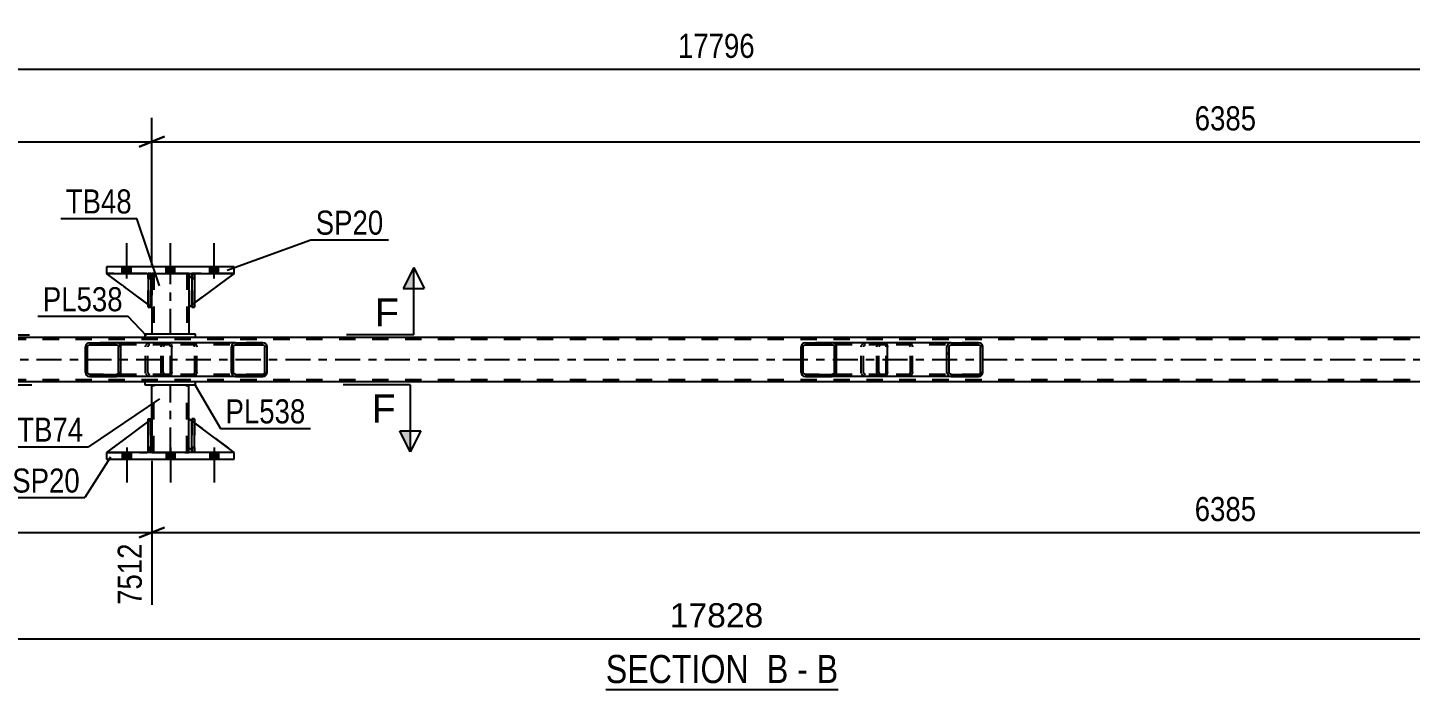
# Model space of a CAD drawing. Header units: millimetres. Extents: x -116 to 725, y -402 to 192.
# Drawn here: x 197.3 to 361.8, y -249.4 to -170.7 of the extents above; entities that cross this region are included whole.
import ezdxf

# ---------------------------------------------------------------- set-up
doc = ezdxf.new("R2010")
doc.units = ezdxf.units.MM
doc.linetypes.add('DXK_LINE_DOT2', pattern=[3.9198, 1.9599, -1.9599])
doc.linetypes.add('DXK_LINE_DOT3', pattern=[5.9187, 2.979, -0.9799, 0.9799, -0.9799])
doc.styles.add('Arial', font='ARIAL.TTF', dxfattribs={"height": 0.2})
doc.styles.add('Arial Narrow', font='ARIALN.TTF', dxfattribs={"height": 0.2})

# ---------------------------------------------------------------- blocks, each defined once
blk = doc.blocks.new('Unknown-203723472-12 - 3915')
at = {"color": 6, "linetype": 'Continuous'}
blk.add_line((266.1, -249.42), (293.74, -249.42), dxfattribs=at)
at = {"color": 0, "linetype": 'Continuous'}
for points in [[(284.21, -248.67), (284.21, -245.17), (266.1, -245.17), (266.1, -248.67)], [(287.81, -248.67), (287.81, -245.17), (285.26, -245.17), (285.26, -248.67)], [(290.14, -248.67), (290.14, -245.17), (288.86, -245.17), (288.86, -248.67)], [(293.74, -248.67), (293.74, -245.17), (291.19, -245.17), (291.19, -248.67)]]:
    blk.add_wipeout(points, dxfattribs=at)
at = {"color": 7, "linetype": 'Continuous', "style": 'Arial Narrow'}
for s, p in [('SECTION ', (266.1, -248.67)), ('B', (285.26, -248.67)), ('B', (291.19, -248.67)), ('-', (288.86, -248.67))]:
    blk.add_text(s, height=3.34, dxfattribs=at).set_placement(p)
blk = doc.blocks.new('Part-203723472-4009 - 3915')
at = {"color": 2, "linetype": 'Continuous'}
for p, q in [((211.67, -217.56), (206.71, -221.23)), ((212.11, -217.23), (211.99, -217.33)), ((212.11, -220.63), (212.11, -217.23)), ((211.67, -221.08), (211.51, -221.23)), ((212.11, -220.63), (211.99, -220.76)), ((212.11, -220.63), (212.11, -220.63))]:
    blk.add_line(p, q, dxfattribs=at)
at = {"color": 7, "linetype": 'DXK_LINE_DOT2'}
for p, q in [((211.99, -217.33), (211.67, -217.56)), ((212.11, -220.63), (212.11, -217.23)), ((206.71, -221.23), (211.51, -221.23)), ((212.11, -220.63), (211.51, -221.23)), ((211.99, -220.76), (211.67, -221.08))]:
    blk.add_line(p, q, dxfattribs=at)
blk = doc.blocks.new('Part-203723472-3945 - 3915')
at = {"color": 2, "linetype": 'Continuous'}
for p, q in [((211.67, -203.62), (206.71, -199.95)), ((211.67, -200.11), (211.51, -199.95)), ((212.11, -200.55), (211.99, -200.43)), ((212.11, -200.55), (212.11, -200.55)), ((212.11, -203.95), (212.11, -200.55)), ((211.99, -203.86), (212.11, -203.95)), ((212.11, -203.95), (212.11, -203.95))]:
    blk.add_line(p, q, dxfattribs=at)
at = {"color": 7, "linetype": 'DXK_LINE_DOT2'}
for p, q in [((211.51, -199.95), (206.71, -199.95)), ((211.51, -199.95), (212.11, -200.55)), ((211.99, -200.43), (211.67, -200.11)), ((212.11, -200.55), (212.11, -203.95)), ((211.99, -203.86), (211.67, -203.62))]:
    blk.add_line(p, q, dxfattribs=at)
blk = doc.blocks.new('Part-203723472-4007 - 3915')
at = {"color": 2, "linetype": 'Continuous'}
for p, q in [((211.99, -199.95), (211.67, -199.95)), ((211.67, -199.95), (211.67, -203.95)), ((211.99, -199.95), (211.99, -199.95)), ((211.99, -199.95), (211.99, -203.95)), ((211.99, -203.95), (211.67, -203.95))]:
    blk.add_line(p, q, dxfattribs=at)
at = {"color": 7, "linetype": 'DXK_LINE_DOT2'}
for p, q in [((211.67, -200.55), (211.67, -199.95)), ((211.99, -200.55), (211.67, -200.55)), ((211.67, -200.55), (211.67, -203.95)), ((211.99, -200.55), (211.99, -199.95)), ((211.99, -199.95), (211.99, -199.95)), ((211.99, -203.95), (211.99, -200.55))]:
    blk.add_line(p, q, dxfattribs=at)
blk = doc.blocks.new('Part-203723472-3943 - 3915')
at = {"color": 2, "linetype": 'Continuous'}
for p, q in [((216.87, -200.2), (216.51, -200.55)), ((216.51, -200.55), (216.51, -203.95)), ((221.91, -199.95), (217.19, -203.45)), ((216.87, -203.69), (216.51, -203.95))]:
    blk.add_line(p, q, dxfattribs=at)
at = {"color": 7, "linetype": 'DXK_LINE_DOT2'}
for p, q in [((217.11, -199.95), (216.87, -200.2)), ((221.91, -199.95), (217.11, -199.95)), ((217.19, -203.45), (216.87, -203.69))]:
    blk.add_line(p, q, dxfattribs=at)
blk = doc.blocks.new('Part-203723472-3999 - 3915')
at = {"color": 2, "linetype": 'Continuous'}
for p, q in [((212.11, -199.95), (212.11, -200.55)), ((216.51, -199.95), (216.51, -200.55)), ((212.11, -203.95), (212.11, -207.15)), ((216.51, -203.95), (216.51, -207.15))]:
    blk.add_line(p, q, dxfattribs=at)
at = {"color": 7, "linetype": 'DXK_LINE_DOT2'}
for p, q in [((216.51, -199.95), (212.11, -199.95)), ((212.11, -200.55), (212.11, -203.95)), ((212.35, -199.95), (212.35, -207.15)), ((216.27, -199.95), (216.27, -207.15)), ((216.51, -200.55), (216.51, -203.95)), ((216.51, -207.15), (212.11, -207.15))]:
    blk.add_line(p, q, dxfattribs=at)
at = {"color": 7, "linetype": 'DXK_LINE_DOT3'}
blk.add_line((214.31, -207.15), (214.31, -199.95), dxfattribs=at)
blk = doc.blocks.new('Part-203723472-3935 - 3915')
at = {"color": 7, "linetype": 'DXK_LINE_DOT2'}
for p, q in [((211.67, -217.23), (211.99, -217.23)), ((211.67, -220.63), (211.67, -217.23)), ((211.67, -217.23), (211.67, -221.23)), ((211.99, -217.23), (211.99, -220.63)), ((211.99, -221.23), (211.99, -217.33)), ((211.99, -220.63), (211.67, -220.63)), ((211.67, -221.23), (211.67, -220.63)), ((211.99, -221.23), (211.67, -221.23)), ((211.99, -220.63), (211.99, -221.23)), ((211.99, -221.23), (211.99, -221.23))]:
    blk.add_line(p, q, dxfattribs=at)
blk = doc.blocks.new('Part-203723472-4008 - 3915')
at = {"color": 7, "linetype": 'DXK_LINE_DOT2'}
for p, q in [((216.87, -200.55), (216.87, -199.95)), ((216.87, -199.95), (216.87, -199.95)), ((216.87, -199.95), (216.87, -203.95)), ((217.19, -199.95), (216.87, -199.95)), ((216.87, -203.95), (216.87, -200.55)), ((216.87, -200.55), (217.19, -200.55)), ((217.19, -200.55), (217.19, -199.95)), ((217.19, -203.95), (217.19, -199.95)), ((217.19, -200.55), (217.19, -203.95)), ((216.87, -203.95), (217.19, -203.95))]:
    blk.add_line(p, q, dxfattribs=at)
blk = doc.blocks.new('Part-203723472-3944 - 3915')
at = {"color": 7, "linetype": 'DXK_LINE_DOT2'}
for p, q in [((212.11, -203.95), (206.71, -199.95)), ((206.71, -199.95), (211.51, -199.95)), ((211.51, -199.95), (212.11, -200.55)), ((212.11, -200.55), (211.51, -199.95)), ((212.11, -200.55), (212.11, -203.95)), ((212.11, -200.55), (212.11, -200.55)), ((212.11, -200.55), (212.11, -203.95))]:
    blk.add_line(p, q, dxfattribs=at)
blk = doc.blocks.new('Part-203723472-3936 - 3915')
at = {"color": 7, "linetype": 'DXK_LINE_DOT2'}
for p, q in [((217.11, -199.95), (216.51, -200.55)), ((216.51, -203.95), (221.91, -199.95)), ((216.51, -200.55), (216.51, -203.95)), ((221.91, -199.95), (217.11, -199.95))]:
    blk.add_line(p, q, dxfattribs=at)
blk = doc.blocks.new('Part-203723472-3941 - 3915')
at = {"color": 2, "linetype": 'Continuous'}
for p, q in [((216.51, -220.63), (216.51, -217.23)), ((216.87, -217.49), (216.51, -217.23)), ((221.91, -221.23), (217.19, -217.73)), ((216.87, -220.99), (216.51, -220.63))]:
    blk.add_line(p, q, dxfattribs=at)
at = {"color": 7, "linetype": 'DXK_LINE_DOT2'}
for p, q in [((217.19, -217.73), (216.87, -217.49)), ((217.11, -221.23), (216.87, -220.99)), ((221.91, -221.23), (217.11, -221.23)), ((221.91, -221.23), (221.91, -221.23)), ((221.91, -221.23), (221.91, -221.23))]:
    blk.add_line(p, q, dxfattribs=at)
blk = doc.blocks.new('Part-203723472-3942 - 3915')
at = {"color": 7, "linetype": 'DXK_LINE_DOT2'}
for p, q in [((212.11, -217.23), (206.71, -221.23)), ((212.11, -220.63), (212.11, -217.23)), ((212.11, -217.23), (212.11, -220.63)), ((206.71, -221.23), (211.51, -221.23)), ((211.51, -221.23), (212.11, -220.63)), ((212.11, -220.63), (211.51, -221.23)), ((212.11, -220.63), (212.11, -220.63))]:
    blk.add_line(p, q, dxfattribs=at)
blk = doc.blocks.new('Part-203723472-4010 - 3915')
at = {"color": 2, "linetype": 'Continuous'}
for p, q in [((216.87, -221.23), (216.87, -217.23)), ((216.87, -217.23), (217.19, -217.23)), ((217.19, -221.23), (217.19, -217.23)), ((216.87, -221.23), (216.87, -221.23)), ((217.19, -221.23), (216.87, -221.23))]:
    blk.add_line(p, q, dxfattribs=at)
at = {"color": 7, "linetype": 'DXK_LINE_DOT2'}
for p, q in [((216.87, -217.23), (216.87, -220.63)), ((217.19, -220.63), (217.19, -217.23)), ((216.87, -220.63), (216.87, -221.23)), ((216.87, -220.63), (217.19, -220.63)), ((217.19, -221.23), (217.19, -220.63)), ((217.19, -221.23), (217.19, -221.23))]:
    blk.add_line(p, q, dxfattribs=at)
blk = doc.blocks.new('Part-203723472-3946 - 3915')
at = {"color": 2, "linetype": 'Continuous'}
for p, q in [((217.19, -199.95), (216.87, -199.95)), ((216.87, -199.95), (216.87, -203.95)), ((217.19, -199.95), (217.19, -199.95)), ((217.19, -199.95), (217.19, -203.95)), ((217.19, -203.95), (216.87, -203.95))]:
    blk.add_line(p, q, dxfattribs=at)
at = {"color": 7, "linetype": 'DXK_LINE_DOT2'}
for p, q in [((216.87, -200.55), (216.87, -199.95)), ((217.19, -200.55), (216.87, -200.55)), ((216.87, -200.55), (216.87, -203.95)), ((217.19, -200.55), (217.19, -199.95)), ((217.19, -199.95), (217.19, -199.95)), ((217.19, -203.95), (217.19, -200.55))]:
    blk.add_line(p, q, dxfattribs=at)
blk = doc.blocks.new('Part-203723472-4011 - 3915')
at = {"color": 2, "linetype": 'Continuous'}
for p, q in [((211.67, -221.23), (211.67, -217.23)), ((211.67, -217.23), (211.99, -217.23)), ((211.99, -221.23), (211.99, -217.23)), ((211.67, -221.23), (211.67, -221.23)), ((211.99, -221.23), (211.67, -221.23))]:
    blk.add_line(p, q, dxfattribs=at)
at = {"color": 7, "linetype": 'DXK_LINE_DOT2'}
for p, q in [((211.67, -217.23), (211.67, -220.63)), ((211.99, -220.63), (211.99, -217.23)), ((211.67, -220.63), (211.67, -221.23)), ((211.67, -220.63), (211.99, -220.63)), ((211.99, -221.23), (211.99, -220.63)), ((211.99, -221.23), (211.99, -221.23))]:
    blk.add_line(p, q, dxfattribs=at)
blk = doc.blocks.new('Part-203723472-4012 - 3915')
at = {"color": 7, "linetype": 'DXK_LINE_DOT2'}
for p, q in [((217.19, -217.23), (216.87, -217.23)), ((216.87, -220.63), (216.87, -217.23)), ((216.87, -217.23), (216.87, -221.23)), ((217.19, -217.23), (217.19, -220.63)), ((217.19, -221.23), (217.19, -217.23)), ((217.19, -220.63), (216.87, -220.63)), ((216.87, -221.23), (216.87, -220.63)), ((217.19, -221.23), (216.87, -221.23)), ((217.19, -220.63), (217.19, -221.23)), ((217.19, -221.23), (217.19, -221.23))]:
    blk.add_line(p, q, dxfattribs=at)
blk = doc.blocks.new('Part-203723472-4017 - 3915')
at = {"color": 2, "linetype": 'Continuous'}
for p, q in [((217.31, -212.83), (211.31, -212.83)), ((211.31, -213.23), (211.31, -212.83)), ((217.31, -213.23), (211.31, -213.23)), ((217.31, -213.23), (217.31, -212.83))]:
    blk.add_line(p, q, dxfattribs=at)
blk = doc.blocks.new('Part-203723472-4022 - 3915')
at = {"color": 2, "linetype": 'Continuous'}
for p, q in [((217.31, -207.15), (211.31, -207.15)), ((211.31, -207.55), (211.31, -207.15)), ((217.31, -207.55), (217.31, -207.15)), ((217.31, -207.55), (211.31, -207.55))]:
    blk.add_line(p, q, dxfattribs=at)
blk = doc.blocks.new('Part-203723472-3964 - 3915')
at = {"color": 7, "linetype": 'DXK_LINE_DOT2'}
for p, q in [((216.51, -220.63), (216.51, -217.23)), ((216.51, -217.23), (221.91, -221.23)), ((217.11, -221.23), (216.51, -220.63)), ((221.91, -221.23), (217.11, -221.23))]:
    blk.add_line(p, q, dxfattribs=at)
blk = doc.blocks.new('Part-203723472-4025 - 3915')
at = {"linetype": 'Continuous'}
h = blk.add_hatch(dxfattribs=at)
h.set_pattern_fill('', scale=0.7, style=0, pattern_type=0)
h.set_pattern_definition([(45, (293.4993, -208.489), (-1.57154, 1.57154), [])])
h.paths.add_polyline_path([(293.54, -208.67), (293.5, -208.49), (293.39, -208.33), (293.23, -208.23), (293.03, -208.19), (289.85, -208.19), (289.66, -208.23), (289.49, -208.33), (289.39, -208.49), (289.35, -208.67), (289.35, -211.71), (289.39, -211.9), (289.49, -212.05), (289.66, -212.16), (289.85, -212.19), (293.03, -212.19), (293.23, -212.16), (293.39, -212.05), (293.5, -211.9), (293.54, -211.71)])
h.paths.add_polyline_path([(293.27, -211.8), (293.21, -211.88), (293.13, -211.93), (293.03, -211.95), (289.85, -211.95), (289.75, -211.93), (289.67, -211.88), (289.62, -211.8), (289.6, -211.71), (289.6, -208.67), (289.62, -208.58), (289.67, -208.5), (289.75, -208.45), (289.85, -208.43), (293.03, -208.43), (293.13, -208.45), (293.21, -208.5), (293.27, -208.58), (293.29, -208.67), (293.29, -211.71)])
at = {"color": 2, "linetype": 'Continuous'}
for p, q in [((289.39, -208.49), (289.35, -208.67)), ((289.35, -211.71), (289.35, -208.67)), ((289.6, -208.67), (289.62, -208.58)), ((289.6, -211.71), (289.6, -208.67)), ((289.62, -208.58), (289.67, -208.5)), ((289.85, -208.19), (289.66, -208.23)), ((289.67, -208.5), (289.75, -208.45)), ((289.75, -208.45), (289.85, -208.43)), ((289.85, -208.19), (293.03, -208.19)), ((289.85, -208.43), (293.03, -208.43)), ((299.34, -208.19), (293.03, -208.19)), ((293.23, -208.23), (293.03, -208.19)), ((293.03, -208.43), (293.13, -208.45)), ((293.13, -208.45), (293.21, -208.5)), ((293.21, -208.5), (293.27, -208.58)), ((293.27, -208.58), (293.29, -208.67)), ((293.29, -211.71), (293.29, -208.67)), ((293.54, -208.67), (293.5, -208.49)), ((293.54, -211.71), (293.54, -208.67)), ((299.34, -208.19), (299.44, -208.23)), ((299.44, -208.23), (299.53, -208.33)), ((299.53, -208.33), (299.59, -208.49)), ((299.59, -208.49), (299.61, -208.67)), ((299.61, -211.71), (299.61, -208.67)), ((289.35, -211.71), (289.39, -211.9)), ((289.62, -211.8), (289.6, -211.71)), ((289.67, -211.88), (289.62, -211.8)), ((289.66, -212.16), (289.85, -212.19)), ((289.75, -211.93), (289.67, -211.88)), ((289.85, -211.95), (289.75, -211.93)), ((289.85, -211.95), (293.03, -211.95)), ((293.13, -211.93), (293.03, -211.95)), ((293.03, -212.19), (293.23, -212.16)), ((293.21, -211.88), (293.13, -211.93)), ((293.27, -211.8), (293.21, -211.88)), ((293.29, -211.71), (293.27, -211.8)), ((293.5, -211.9), (293.54, -211.71)), ((299.44, -212.16), (299.34, -212.19)), ((299.53, -212.05), (299.44, -212.16)), ((299.59, -211.9), (299.53, -212.05)), ((299.61, -211.71), (299.59, -211.9)), ((289.85, -212.19), (293.03, -212.19)), ((299.34, -212.19), (293.03, -212.19))]:
    blk.add_line(p, q, dxfattribs=at)
at = {"color": 7, "linetype": 'DXK_LINE_DOT2'}
for p, q in [((293.03, -208.19), (289.85, -208.19)), ((299.34, -208.43), (289.85, -208.43)), ((296.5, -208.67), (296.54, -208.49)), ((296.5, -211.71), (296.5, -208.67)), ((296.77, -208.58), (296.75, -208.67)), ((296.75, -211.71), (296.75, -208.67)), ((296.82, -208.5), (296.77, -208.58)), ((296.81, -208.23), (297, -208.19)), ((296.82, -208.5), (296.84, -208.49)), ((296.84, -208.49), (296.9, -208.45)), ((296.9, -208.45), (297, -208.43)), ((298.34, -208.43), (298.34, -208.19)), ((299.39, -208.45), (299.34, -208.43)), ((299.43, -208.5), (299.39, -208.45)), ((299.46, -208.58), (299.43, -208.5)), ((299.47, -208.67), (299.46, -208.58)), ((299.47, -211.71), (299.47, -208.67)), ((299.34, -211.95), (289.85, -211.95)), ((296.54, -211.9), (296.5, -211.71)), ((296.75, -211.71), (296.77, -211.8)), ((296.77, -211.8), (296.82, -211.88)), ((297, -212.19), (296.81, -212.16)), ((296.82, -211.88), (296.9, -211.93)), ((296.9, -211.93), (297, -211.95)), ((298.34, -212.19), (298.34, -211.95)), ((299.34, -211.95), (299.39, -211.93)), ((299.39, -211.93), (299.43, -211.88)), ((299.43, -211.88), (299.46, -211.8)), ((299.46, -211.8), (299.47, -211.71)), ((293.03, -212.19), (289.85, -212.19))]:
    blk.add_line(p, q, dxfattribs=at)
at = {"color": 2, "linetype": 'Continuous'}
for centre, start, end in [((289.84, -208.69), 111.1941, 156.1506), ((293.05, -208.69), 23.8494, 68.8059), ((289.84, -211.7), 203.8494, 248.8059), ((293.05, -211.7), 291.1941, 336.1506)]:
    blk.add_arc(centre, 0.492, start, end, dxfattribs=at)
at = {"color": 7, "linetype": 'DXK_LINE_DOT2'}
for centre, start, end in [((296.99, -208.69), 111.1941, 156.1506), ((296.99, -211.7), 203.8494, 248.8059)]:
    blk.add_arc(centre, 0.492, start, end, dxfattribs=at)
blk = doc.blocks.new('Part-203723472-4026 - 3915')
at = {"linetype": 'Continuous'}
h = blk.add_hatch(dxfattribs=at)
h.set_pattern_fill('', scale=0.7, style=0, pattern_type=0)
h.set_pattern_definition([(45, (225.7757, -208.489), (-1.57154, 1.57154), [])])
h.paths.add_polyline_path([(225.81, -208.67), (225.78, -208.49), (225.67, -208.33), (225.5, -208.23), (225.3, -208.19), (222.07, -208.19), (221.87, -208.23), (221.71, -208.33), (221.6, -208.49), (221.56, -208.67), (221.56, -211.71), (221.6, -211.9), (221.71, -212.05), (221.87, -212.16), (222.07, -212.19), (225.3, -212.19), (225.5, -212.16), (225.67, -212.05), (225.78, -211.9), (225.81, -211.71)])
h.paths.add_polyline_path([(225.54, -211.8), (225.48, -211.88), (225.4, -211.93), (225.3, -211.95), (222.07, -211.95), (221.97, -211.93), (221.89, -211.88), (221.83, -211.8), (221.81, -211.71), (221.81, -208.67), (221.83, -208.58), (221.89, -208.5), (221.97, -208.45), (222.07, -208.43), (225.3, -208.43), (225.4, -208.45), (225.48, -208.5), (225.54, -208.58), (225.56, -208.67), (225.56, -211.71)])
at = {"color": 7, "linetype": 'DXK_LINE_DOT2'}
for p, q in [((213.21, -208.67), (213.25, -208.49)), ((213.21, -211.71), (213.21, -208.67)), ((213.48, -208.58), (213.46, -208.67)), ((213.46, -211.71), (213.46, -208.67)), ((213.54, -208.5), (213.48, -208.58)), ((213.52, -208.23), (213.72, -208.19)), ((213.62, -208.45), (213.54, -208.5)), ((213.72, -208.43), (213.62, -208.45)), ((214.2, -208.19), (213.72, -208.19)), ((225.3, -208.43), (213.72, -208.43)), ((216.95, -208.19), (217.15, -208.23)), ((217.05, -208.45), (216.95, -208.43)), ((217.14, -208.5), (217.05, -208.45)), ((217.19, -208.58), (217.14, -208.5)), ((217.21, -208.67), (217.19, -208.58)), ((217.21, -211.71), (217.21, -208.67)), ((217.43, -208.49), (217.47, -208.67)), ((217.47, -211.71), (217.47, -208.67)), ((225.3, -208.19), (222.07, -208.19)), ((213.25, -211.9), (213.21, -211.71)), ((213.46, -211.71), (213.48, -211.8)), ((213.48, -211.8), (213.54, -211.88)), ((213.72, -212.19), (213.52, -212.16)), ((213.54, -211.88), (213.62, -211.93)), ((213.62, -211.93), (213.72, -211.95)), ((225.3, -211.95), (213.72, -211.95)), ((216.95, -211.95), (217.05, -211.93)), ((217.15, -212.16), (216.95, -212.19)), ((217.05, -211.93), (217.14, -211.88)), ((217.14, -211.88), (217.19, -211.8)), ((217.19, -211.8), (217.21, -211.71)), ((217.47, -211.71), (217.43, -211.9)), ((214.2, -212.19), (213.72, -212.19)), ((225.3, -212.19), (222.07, -212.19))]:
    blk.add_line(p, q, dxfattribs=at)
at = {"color": 2, "linetype": 'Continuous'}
for p, q in [((222.07, -208.19), (214.2, -208.19)), ((221.6, -208.49), (221.56, -208.67)), ((221.56, -211.71), (221.56, -208.67)), ((221.81, -208.67), (221.83, -208.58)), ((221.81, -211.71), (221.81, -208.67)), ((221.83, -208.58), (221.89, -208.5)), ((222.07, -208.19), (221.87, -208.23)), ((221.89, -208.5), (221.97, -208.45)), ((221.97, -208.45), (222.07, -208.43)), ((222.07, -208.19), (225.3, -208.19)), ((222.07, -208.43), (225.3, -208.43)), ((225.5, -208.23), (225.3, -208.19)), ((225.3, -208.43), (225.4, -208.45)), ((225.4, -208.45), (225.48, -208.5)), ((225.48, -208.5), (225.54, -208.58)), ((225.54, -208.58), (225.56, -208.67)), ((225.56, -211.71), (225.56, -208.67)), ((225.81, -208.67), (225.78, -208.49)), ((225.81, -211.71), (225.81, -208.67)), ((221.56, -211.71), (221.6, -211.9)), ((221.83, -211.8), (221.81, -211.71)), ((221.89, -211.88), (221.83, -211.8)), ((221.87, -212.16), (222.07, -212.19)), ((221.97, -211.93), (221.89, -211.88)), ((222.07, -211.95), (221.97, -211.93)), ((222.07, -211.95), (225.3, -211.95)), ((225.4, -211.93), (225.3, -211.95)), ((225.3, -212.19), (225.5, -212.16)), ((225.48, -211.88), (225.4, -211.93)), ((225.54, -211.8), (225.48, -211.88)), ((225.56, -211.71), (225.54, -211.8)), ((225.78, -211.9), (225.81, -211.71)), ((222.07, -212.19), (214.2, -212.19)), ((222.07, -212.19), (225.3, -212.19))]:
    blk.add_line(p, q, dxfattribs=at)
at = {"color": 7, "linetype": 'DXK_LINE_DOT2'}
for centre, start, end in [((213.7, -208.69), 110.7583, 155.68), ((216.97, -208.69), 24.32, 69.2417), ((213.7, -211.69), 204.32, 249.2417), ((216.97, -211.69), 290.7583, 335.68)]:
    blk.add_arc(centre, 0.496, start, end, dxfattribs=at)
at = {"color": 2, "linetype": 'Continuous'}
for centre, start, end in [((222.05, -208.69), 110.7583, 155.68), ((225.32, -208.69), 24.32, 69.2417), ((222.05, -211.69), 204.32, 249.2417), ((225.32, -211.69), 290.7583, 335.68)]:
    blk.add_arc(centre, 0.496, start, end, dxfattribs=at)
blk = doc.blocks.new('Part-203723472-4067 - 3915')
at = {"linetype": 'Continuous'}
h = blk.add_hatch(dxfattribs=at)
h.set_pattern_fill('', scale=0.7, style=0, pattern_type=0)
h.set_pattern_definition([(45, (208.365, -208.489), (-1.57154, 1.57154), [])])
h.paths.add_polyline_path([(208.4, -208.67), (208.37, -208.49), (208.26, -208.33), (208.09, -208.23), (207.9, -208.19), (204.72, -208.19), (204.52, -208.23), (204.36, -208.33), (204.25, -208.49), (204.21, -208.67), (204.21, -211.71), (204.25, -211.9), (204.36, -212.05), (204.52, -212.16), (204.72, -212.19), (207.9, -212.19), (208.09, -212.16), (208.26, -212.05), (208.37, -211.9), (208.4, -211.71)])
h.paths.add_polyline_path([(208.13, -211.8), (208.08, -211.88), (208, -211.93), (207.9, -211.95), (204.72, -211.95), (204.62, -211.93), (204.54, -211.88), (204.48, -211.8), (204.46, -211.71), (204.46, -208.67), (204.48, -208.58), (204.54, -208.5), (204.62, -208.45), (204.72, -208.43), (207.9, -208.43), (208, -208.45), (208.08, -208.5), (208.13, -208.58), (208.15, -208.67), (208.15, -211.71)])
at = {"color": 2, "linetype": 'Continuous'}
for p, q in [((204.25, -208.49), (204.21, -208.67)), ((204.21, -211.71), (204.21, -208.67)), ((204.46, -208.67), (204.48, -208.58)), ((204.46, -211.71), (204.46, -208.67)), ((204.48, -208.58), (204.54, -208.5)), ((204.72, -208.19), (204.52, -208.23)), ((204.54, -208.5), (204.62, -208.45)), ((204.62, -208.45), (204.72, -208.43)), ((204.72, -208.19), (207.9, -208.19)), ((204.72, -208.43), (207.9, -208.43)), ((214.2, -208.19), (207.9, -208.19)), ((208.09, -208.23), (207.9, -208.19)), ((207.9, -208.43), (208, -208.45)), ((208, -208.45), (208.08, -208.5)), ((208.08, -208.5), (208.13, -208.58)), ((208.13, -208.58), (208.15, -208.67)), ((208.15, -211.71), (208.15, -208.67)), ((208.4, -208.67), (208.37, -208.49)), ((208.4, -211.71), (208.4, -208.67)), ((214.2, -208.19), (214.3, -208.23)), ((214.3, -208.23), (214.39, -208.33)), ((214.39, -208.33), (214.45, -208.49)), ((214.45, -208.49), (214.47, -208.67)), ((214.47, -211.71), (214.47, -208.67)), ((204.21, -211.71), (204.25, -211.9)), ((204.48, -211.8), (204.46, -211.71)), ((204.54, -211.88), (204.48, -211.8)), ((204.52, -212.16), (204.72, -212.19)), ((204.62, -211.93), (204.54, -211.88)), ((204.72, -211.95), (204.62, -211.93)), ((204.72, -211.95), (207.9, -211.95)), ((208, -211.93), (207.9, -211.95)), ((207.9, -212.19), (208.09, -212.16)), ((208.08, -211.88), (208, -211.93)), ((208.13, -211.8), (208.08, -211.88)), ((208.15, -211.71), (208.13, -211.8)), ((208.37, -211.9), (208.4, -211.71)), ((214.3, -212.16), (214.2, -212.19)), ((214.39, -212.05), (214.3, -212.16)), ((214.45, -211.9), (214.39, -212.05)), ((214.47, -211.71), (214.45, -211.9)), ((204.72, -212.19), (207.9, -212.19)), ((214.2, -212.19), (207.9, -212.19))]:
    blk.add_line(p, q, dxfattribs=at)
at = {"color": 7, "linetype": 'DXK_LINE_DOT2'}
for p, q in [((207.9, -208.19), (204.72, -208.19)), ((214.2, -208.43), (204.72, -208.43)), ((211.36, -208.67), (211.4, -208.49)), ((211.36, -211.71), (211.36, -208.67)), ((211.63, -208.58), (211.62, -208.67)), ((211.62, -211.71), (211.62, -208.67)), ((211.69, -208.5), (211.63, -208.58)), ((211.67, -208.23), (211.87, -208.19)), ((211.77, -208.45), (211.69, -208.5)), ((211.87, -208.43), (211.77, -208.45)), ((213.21, -208.43), (213.21, -208.19)), ((214.25, -208.45), (214.2, -208.43)), ((214.3, -208.5), (214.25, -208.45)), ((214.33, -208.58), (214.3, -208.5)), ((214.34, -208.67), (214.33, -208.58)), ((214.34, -211.71), (214.34, -208.67)), ((214.2, -211.95), (204.72, -211.95)), ((211.4, -211.9), (211.36, -211.71)), ((211.62, -211.71), (211.63, -211.8)), ((211.63, -211.8), (211.69, -211.88)), ((211.87, -212.19), (211.67, -212.16)), ((211.69, -211.88), (211.71, -211.9)), ((211.71, -211.9), (211.77, -211.93)), ((211.77, -211.93), (211.87, -211.95)), ((213.21, -212.19), (213.21, -211.95)), ((214.2, -211.95), (214.25, -211.93)), ((214.25, -211.93), (214.3, -211.88)), ((214.3, -211.88), (214.33, -211.8)), ((214.33, -211.8), (214.34, -211.71)), ((207.9, -212.19), (204.72, -212.19))]:
    blk.add_line(p, q, dxfattribs=at)
at = {"color": 2, "linetype": 'Continuous'}
for centre, start, end in [((204.7, -208.69), 111.1941, 156.1506), ((207.92, -208.69), 23.8494, 68.8059), ((204.7, -211.7), 203.8494, 248.8059), ((207.92, -211.7), 291.1941, 336.1506)]:
    blk.add_arc(centre, 0.492, start, end, dxfattribs=at)
at = {"color": 7, "linetype": 'DXK_LINE_DOT2'}
for centre, start, end in [((211.85, -208.69), 111.1941, 156.1506), ((211.85, -211.7), 203.8494, 248.8059)]:
    blk.add_arc(centre, 0.492, start, end, dxfattribs=at)
blk = doc.blocks.new('Part-203723472-4075 - 3915')
at = {"color": 7, "linetype": 'DXK_LINE_DOT2'}
for p, q in [((211.67, -200.55), (211.67, -199.95)), ((211.67, -199.95), (211.67, -199.95)), ((211.67, -199.95), (211.67, -203.95)), ((211.99, -199.95), (211.67, -199.95)), ((211.67, -203.95), (211.67, -200.55)), ((211.67, -200.55), (211.99, -200.55)), ((211.99, -200.55), (211.99, -199.95)), ((211.99, -203.95), (211.99, -199.95)), ((211.99, -200.55), (211.99, -203.95)), ((211.67, -203.95), (211.99, -203.95))]:
    blk.add_line(p, q, dxfattribs=at)
blk = doc.blocks.new('Part-203723472-4213 - 3915')
at = {"linetype": 'Continuous'}
h = blk.add_hatch(dxfattribs=at)
h.set_pattern_fill('', scale=0.7, style=0, pattern_type=0)
h.set_pattern_definition([(45, (310.91, -208.489), (-1.57154, 1.57154), [])])
h.paths.add_polyline_path([(310.95, -208.67), (310.91, -208.49), (310.8, -208.33), (310.63, -208.23), (310.44, -208.19), (307.2, -208.19), (307.01, -208.23), (306.84, -208.33), (306.73, -208.49), (306.69, -208.67), (306.69, -211.71), (306.73, -211.9), (306.84, -212.05), (307.01, -212.16), (307.2, -212.19), (310.44, -212.19), (310.63, -212.16), (310.8, -212.05), (310.91, -211.9), (310.95, -211.71)])
h.paths.add_polyline_path([(310.67, -211.8), (310.62, -211.88), (310.54, -211.93), (310.44, -211.95), (307.2, -211.95), (307.11, -211.93), (307.02, -211.88), (306.97, -211.8), (306.95, -211.71), (306.95, -208.67), (306.97, -208.58), (307.02, -208.5), (307.11, -208.45), (307.2, -208.43), (310.44, -208.43), (310.54, -208.45), (310.62, -208.5), (310.67, -208.58), (310.69, -208.67), (310.69, -211.71)])
at = {"color": 7, "linetype": 'DXK_LINE_DOT2'}
for p, q in [((298.34, -208.67), (298.38, -208.49)), ((298.34, -211.71), (298.34, -208.67)), ((298.62, -208.58), (298.6, -208.67)), ((298.6, -211.71), (298.6, -208.67)), ((298.67, -208.5), (298.62, -208.58)), ((298.66, -208.23), (298.85, -208.19)), ((298.76, -208.45), (298.67, -208.5)), ((298.85, -208.43), (298.76, -208.45)), ((299.34, -208.19), (298.85, -208.19)), ((310.44, -208.43), (298.85, -208.43)), ((302.09, -208.19), (302.28, -208.23)), ((302.19, -208.45), (302.09, -208.43)), ((302.27, -208.5), (302.19, -208.45)), ((302.32, -208.58), (302.27, -208.5)), ((302.34, -208.67), (302.32, -208.58)), ((302.34, -211.71), (302.34, -208.67)), ((302.56, -208.49), (302.6, -208.67)), ((302.6, -211.71), (302.6, -208.67)), ((310.44, -208.19), (307.2, -208.19)), ((298.38, -211.9), (298.34, -211.71)), ((298.6, -211.71), (298.62, -211.8)), ((298.62, -211.8), (298.67, -211.88)), ((298.85, -212.19), (298.66, -212.16)), ((298.67, -211.88), (298.76, -211.93)), ((298.76, -211.93), (298.85, -211.95)), ((310.44, -211.95), (298.85, -211.95)), ((302.09, -211.95), (302.19, -211.93)), ((302.28, -212.16), (302.09, -212.19)), ((302.19, -211.93), (302.27, -211.88)), ((302.27, -211.88), (302.32, -211.8)), ((302.32, -211.8), (302.34, -211.71)), ((302.6, -211.71), (302.56, -211.9)), ((299.34, -212.19), (298.85, -212.19)), ((310.44, -212.19), (307.2, -212.19))]:
    blk.add_line(p, q, dxfattribs=at)
at = {"color": 2, "linetype": 'Continuous'}
for p, q in [((307.2, -208.19), (299.34, -208.19)), ((306.73, -208.49), (306.69, -208.67)), ((306.69, -211.71), (306.69, -208.67)), ((306.95, -208.67), (306.97, -208.58)), ((306.95, -211.71), (306.95, -208.67)), ((306.97, -208.58), (307.02, -208.5)), ((307.2, -208.19), (307.01, -208.23)), ((307.02, -208.5), (307.11, -208.45)), ((307.11, -208.45), (307.2, -208.43)), ((307.2, -208.19), (310.44, -208.19)), ((307.2, -208.43), (310.44, -208.43)), ((310.63, -208.23), (310.44, -208.19)), ((310.44, -208.43), (310.54, -208.45)), ((310.54, -208.45), (310.62, -208.5)), ((310.62, -208.5), (310.67, -208.58)), ((310.67, -208.58), (310.69, -208.67)), ((310.69, -211.71), (310.69, -208.67)), ((310.95, -208.67), (310.91, -208.49)), ((310.95, -211.71), (310.95, -208.67)), ((306.69, -211.71), (306.73, -211.9)), ((306.97, -211.8), (306.95, -211.71)), ((307.02, -211.88), (306.97, -211.8)), ((307.01, -212.16), (307.2, -212.19)), ((307.11, -211.93), (307.02, -211.88)), ((307.2, -211.95), (307.11, -211.93)), ((307.2, -211.95), (310.44, -211.95)), ((310.54, -211.93), (310.44, -211.95)), ((310.44, -212.19), (310.63, -212.16)), ((310.62, -211.88), (310.54, -211.93)), ((310.67, -211.8), (310.62, -211.88)), ((310.69, -211.71), (310.67, -211.8)), ((310.91, -211.9), (310.95, -211.71)), ((307.2, -212.19), (299.34, -212.19)), ((307.2, -212.19), (310.44, -212.19))]:
    blk.add_line(p, q, dxfattribs=at)
at = {"color": 7, "linetype": 'DXK_LINE_DOT2'}
for centre, start, end in [((298.83, -208.69), 110.7583, 155.68), ((302.11, -208.69), 24.32, 69.2417), ((298.83, -211.69), 204.32, 249.2417), ((302.11, -211.69), 290.7583, 335.68)]:
    blk.add_arc(centre, 0.496, start, end, dxfattribs=at)
at = {"color": 2, "linetype": 'Continuous'}
for centre, start, end in [((307.18, -208.69), 110.7583, 155.68), ((310.46, -208.69), 24.32, 69.2417), ((307.18, -211.69), 204.32, 249.2417), ((310.46, -211.69), 290.7583, 335.68)]:
    blk.add_arc(centre, 0.496, start, end, dxfattribs=at)
blk = doc.blocks.new('Part-203723472-4080 - 3915')
at = {"color": 2, "linetype": 'Continuous'}
for p, q in [((206.71, -221.23), (206.71, -222.03)), ((221.91, -221.23), (206.71, -221.23)), ((206.71, -222.03), (221.91, -222.03)), ((221.91, -222.03), (221.91, -221.23))]:
    blk.add_line(p, q, dxfattribs=at)
blk = doc.blocks.new('Part-203723472-4085 - 3915')
at = {"color": 2, "linetype": 'Continuous'}
for p, q in [((221.91, -199.15), (206.71, -199.15)), ((206.71, -199.15), (206.71, -199.95)), ((206.71, -199.95), (221.91, -199.95)), ((221.91, -199.95), (221.91, -199.15))]:
    blk.add_line(p, q, dxfattribs=at)
blk = doc.blocks.new('Part-203723472-4090 - 3915')
at = {"color": 2, "linetype": 'Continuous'}
for p, q in [((212.11, -217.23), (212.11, -213.23)), ((216.51, -217.23), (216.51, -213.23)), ((212.11, -221.23), (212.11, -220.63)), ((216.51, -221.23), (216.51, -220.63))]:
    blk.add_line(p, q, dxfattribs=at)
at = {"color": 7, "linetype": 'DXK_LINE_DOT2'}
for p, q in [((216.51, -213.23), (212.11, -213.23)), ((212.35, -221.23), (212.35, -213.23)), ((216.27, -221.23), (216.27, -213.23)), ((212.11, -220.63), (212.11, -217.23)), ((216.51, -220.63), (216.51, -217.23)), ((212.11, -221.23), (216.51, -221.23))]:
    blk.add_line(p, q, dxfattribs=at)
at = {"color": 7, "linetype": 'DXK_LINE_DOT3'}
blk.add_line((214.31, -221.23), (214.31, -213.23), dxfattribs=at)
blk = doc.blocks.new('Bolt-203723472-4093 - 3915')
at = {"linetype": 'Continuous'}
for points in [[(208.59, -199.95), (209.63, -199.95), (209.63, -199.15), (208.59, -199.15)], [(208.59, -199.95), (209.63, -199.95), (209.63, -199.15), (208.59, -199.15)], [(208.59, -199.95), (209.63, -199.95), (209.63, -199.15), (208.59, -199.15)], [(213.79, -199.95), (214.83, -199.95), (214.83, -199.15), (213.79, -199.15)], [(213.79, -199.95), (214.83, -199.95), (214.83, -199.15), (213.79, -199.15)], [(218.99, -199.95), (220.03, -199.95), (220.03, -199.15), (218.99, -199.15)], [(218.99, -199.95), (220.03, -199.95), (220.03, -199.15), (218.99, -199.15)], [(218.99, -199.95), (220.03, -199.95), (220.03, -199.15), (218.99, -199.15)]]:
    blk.add_hatch(color=1, dxfattribs=at).paths.add_polyline_path(points)
at = {"color": 1, "linetype": 'Continuous'}
for p, q in [((209.11, -200.55), (209.11, -196.35)), ((209.11, -200.55), (209.11, -196.35)), ((209.11, -200.55), (209.11, -196.35)), ((214.31, -200.55), (214.31, -196.35)), ((214.31, -200.55), (214.31, -196.35)), ((219.51, -200.55), (219.51, -196.35)), ((219.51, -200.55), (219.51, -196.35)), ((219.51, -200.55), (219.51, -196.35)), ((208.59, -199.95), (208.59, -199.15)), ((208.59, -199.95), (208.59, -199.15)), ((208.59, -199.95), (208.59, -199.15)), ((209.63, -199.95), (209.63, -199.15)), ((209.63, -199.95), (209.63, -199.15)), ((209.63, -199.95), (209.63, -199.15)), ((213.79, -199.95), (213.79, -199.15)), ((213.79, -199.95), (213.79, -199.15)), ((214.83, -199.95), (214.83, -199.15)), ((214.83, -199.95), (214.83, -199.15)), ((218.99, -199.95), (218.99, -199.15)), ((218.99, -199.95), (218.99, -199.15)), ((218.99, -199.95), (218.99, -199.15)), ((220.03, -199.95), (220.03, -199.15)), ((220.03, -199.95), (220.03, -199.15)), ((220.03, -199.95), (220.03, -199.15))]:
    blk.add_line(p, q, dxfattribs=at)
blk = doc.blocks.new('Bolt-203723472-4094 - 3915')
at = {"linetype": 'Continuous'}
for points in [[(209.63, -221.23), (208.59, -221.23), (208.59, -222.03), (209.63, -222.03)], [(209.63, -221.23), (208.59, -221.23), (208.59, -222.03), (209.63, -222.03)], [(209.63, -221.23), (208.59, -221.23), (208.59, -222.03), (209.63, -222.03)], [(214.83, -221.23), (213.79, -221.23), (213.79, -222.03), (214.83, -222.03)], [(214.83, -221.23), (213.79, -221.23), (213.79, -222.03), (214.83, -222.03)], [(220.03, -221.23), (218.99, -221.23), (218.99, -222.03), (220.03, -222.03)], [(220.03, -221.23), (218.99, -221.23), (218.99, -222.03), (220.03, -222.03)], [(220.03, -221.23), (218.99, -221.23), (218.99, -222.03), (220.03, -222.03)]]:
    blk.add_hatch(color=1, dxfattribs=at).paths.add_polyline_path(points)
at = {"color": 1, "linetype": 'Continuous'}
for p, q in [((208.59, -221.23), (208.59, -222.03)), ((208.59, -221.23), (208.59, -222.03)), ((208.59, -221.23), (208.59, -222.03)), ((209.11, -220.63), (209.11, -224.83)), ((209.11, -220.63), (209.11, -224.83)), ((209.11, -220.63), (209.11, -224.83)), ((209.63, -221.23), (209.63, -222.03)), ((209.63, -221.23), (209.63, -222.03)), ((209.63, -221.23), (209.63, -222.03)), ((213.79, -221.23), (213.79, -222.03)), ((213.79, -221.23), (213.79, -222.03)), ((214.31, -220.63), (214.31, -224.83)), ((214.31, -220.63), (214.31, -224.83)), ((214.83, -221.23), (214.83, -222.03)), ((214.83, -221.23), (214.83, -222.03)), ((218.99, -221.23), (218.99, -222.03)), ((218.99, -221.23), (218.99, -222.03)), ((218.99, -221.23), (218.99, -222.03)), ((219.51, -220.63), (219.51, -224.83)), ((219.51, -220.63), (219.51, -224.83)), ((219.51, -220.63), (219.51, -224.83)), ((220.03, -221.23), (220.03, -222.03)), ((220.03, -221.23), (220.03, -222.03)), ((220.03, -221.23), (220.03, -222.03))]:
    blk.add_line(p, q, dxfattribs=at)
blk = doc.blocks.new('Part-203723472-4214 - 3915')
at = {"color": 2, "linetype": 'Continuous'}
for p, q in [((608.72, -207.55), (-50.19, -207.55)), ((211.31, -212.83), (47.05, -212.83)), ((466.73, -212.83), (217.31, -212.83))]:
    blk.add_line(p, q, dxfattribs=at)
at = {"color": 7, "linetype": 'DXK_LINE_DOT2'}
for p, q in [((608.72, -207.79), (-50.19, -207.79)), ((608.72, -212.59), (-50.19, -212.59)), ((217.31, -212.83), (211.31, -212.83))]:
    blk.add_line(p, q, dxfattribs=at)
at = {"color": 7, "linetype": 'DXK_LINE_DOT3'}
blk.add_line((-50.19, -210.19), (608.72, -210.19), dxfattribs=at)
blk = doc.blocks.new('StraightDimension-203723472-4274 - 3915')
at = {"color": 7, "linetype": 'Continuous'}
for p, q in [((212.11, -222.23), (212.11, -239.37)), ((210.61, -231.35), (213.61, -230.15)), ((41.85, -230.75), (212.11, -230.75))]:
    blk.add_line(p, q, dxfattribs=at)
at = {"color": 0, "linetype": 'Continuous'}
blk.add_wipeout([(211.51, -231.45), (207.31, -231.45), (207.31, -239.97), (211.51, -239.97)], dxfattribs=at)
at = {"color": 3, "linetype": 'Continuous', "style": 'Arial Narrow'}
blk.add_text('7512', height=2.863, rotation=90.0002, dxfattribs=at).set_placement((210.91, -239.37))
blk = doc.blocks.new('StraightDimension-203723472-4246 - 3915')
at = {"color": 7, "linetype": 'Continuous'}
for p, q in [((212.11, -198.95), (212.11, -181.42)), ((210.61, -184.87), (213.61, -183.67)), ((41.85, -184.27), (212.11, -184.27))]:
    blk.add_line(p, q, dxfattribs=at)
blk = doc.blocks.new('StraightDimension-203723472-4252 - 3915')
at = {"color": 7, "linetype": 'Continuous'}
for p, q in [((212.11, -198.95), (212.11, -181.42)), ((213.61, -183.67), (210.61, -184.87)), ((212.11, -184.27), (467.53, -184.27))]:
    blk.add_line(p, q, dxfattribs=at)
at = {"color": 0}
blk.add_wipeout([(344.08, -183.52), (344.08, -179.32), (335.56, -179.32), (335.56, -183.52)], dxfattribs=at)
at = {"color": 3, "style": 'Arial Narrow'}
blk.add_text('6385', height=2.863, dxfattribs=at).set_placement((336.16, -182.92))
blk = doc.blocks.new('StraightDimension-203723472-4285 - 3915')
at = {"color": 7, "linetype": 'Continuous'}
for p, q in [((212.11, -222.23), (212.11, -239.37)), ((213.61, -230.15), (210.61, -231.35)), ((212.11, -230.75), (467.53, -230.75))]:
    blk.add_line(p, q, dxfattribs=at)
at = {"color": 0}
blk.add_wipeout([(344.08, -230), (344.08, -225.8), (335.56, -225.8), (335.56, -230)], dxfattribs=at)
at = {"color": 3, "style": 'Arial Narrow'}
blk.add_text('6385', height=2.863, dxfattribs=at).set_placement((336.16, -229.4))
blk = doc.blocks.new('StraightDimension-203723472-4323 - 3915')
at = {"color": 7, "linetype": 'Continuous'}
blk.add_line((-59.45, -243.39), (617.98, -243.39), dxfattribs=at)
at = {"color": 0}
blk.add_wipeout([(285.42, -242.64), (285.42, -238.44), (273.11, -238.44), (273.11, -242.64)], dxfattribs=at)
at = {"color": 3, "style": 'Arial'}
blk.add_text('17828', height=2.865, dxfattribs=at).set_placement((273.71, -242.04))
blk = doc.blocks.new('StraightDimension-203723472-9068 - 3915')
at = {"color": 7, "linetype": 'Continuous'}
blk.add_line((-58.81, -175.65), (617.34, -175.65), dxfattribs=at)
at = {"color": 0}
blk.add_wipeout([(284.43, -174.9), (284.43, -170.7), (274.09, -170.7), (274.09, -174.9)], dxfattribs=at)
at = {"color": 3, "style": 'Arial Narrow'}
blk.add_text('17796', height=2.863, dxfattribs=at).set_placement((274.69, -174.3))
blk = doc.blocks.new('Mark-203723472-4013 - 3915')
at = {"color": 0}
blk.add_wipeout([(230.37, -217.78), (230.37, -214.78), (220.87, -214.78), (220.87, -217.78)], dxfattribs=at)
blk.add_wipeout([(230.37, -217.78), (230.37, -214.78), (220.87, -214.78), (220.87, -217.78)], dxfattribs=at)
at = {"color": 30, "linetype": 'Continuous'}
for p, q in [((217.12, -213.04), (220.27, -218.38)), ((220.27, -218.38), (230.97, -218.38))]:
    blk.add_line(p, q, dxfattribs=at)
at = {"color": 3, "style": 'Arial Narrow'}
blk.add_text('PL538', height=2.863, dxfattribs=at).set_placement((220.87, -217.78))
blk = doc.blocks.new('Mark-203723472-4018 - 3915')
at = {"color": 0}
blk.add_wipeout([(208.65, -204.44), (208.65, -201.44), (199.14, -201.44), (199.14, -204.44)], dxfattribs=at)
blk.add_wipeout([(208.65, -204.44), (208.65, -201.44), (199.14, -201.44), (199.14, -204.44)], dxfattribs=at)
at = {"color": 30, "linetype": 'Continuous'}
for p in [(198.54, -205.04), (211.48, -207.35)]:
    blk.add_line(p, (209.25, -205.04), dxfattribs=at)
at = {"color": 3, "style": 'Arial Narrow'}
blk.add_text('PL538', height=2.863, dxfattribs=at).set_placement((199.14, -204.44))
blk = doc.blocks.new('SectionMark-203723472-4436 - 3915')
at = {"linetype": 'Continuous'}
for points in [[(190.8, -201.75), (189.55, -201.75), (189.55, -199.25)], [(243.25, -201.75), (242, -201.75), (243.25, -199.25)]]:
    blk.add_hatch(color=6, dxfattribs=at).paths.add_polyline_path(points)
at = {"color": 6, "linetype": 'Continuous'}
for p, q in [((188.3, -201.75), (189.55, -199.25)), ((189.55, -207.25), (189.55, -199.25)), ((189.55, -199.25), (190.8, -201.75)), ((243.25, -199.25), (242, -201.75)), ((243.25, -207.25), (243.25, -199.25)), ((243.25, -199.25), (244.5, -201.75)), ((190.8, -201.75), (188.3, -201.75)), ((242, -201.75), (244.5, -201.75)), ((189.55, -207.25), (197.55, -207.25)), ((243.25, -207.25), (235.25, -207.25))]:
    blk.add_line(p, q, dxfattribs=at)
at = {"color": 0, "linetype": 'Continuous'}
for points in [[(194.15, -206.25), (194.15, -202.75), (191.3, -202.75), (191.3, -206.25)], [(241.5, -206.25), (241.5, -202.75), (238.64, -202.75), (238.64, -206.25)]]:
    blk.add_wipeout(points, dxfattribs=at)
at = {"color": 3, "linetype": 'Continuous', "style": 'Arial'}
for p in [(191.3, -206.25), (238.64, -206.25)]:
    blk.add_text('F', height=3.34, dxfattribs=at).set_placement(p)
blk = doc.blocks.new('Mark-203723472-3995 - 3915')
at = {"color": 0}
blk.add_wipeout([(209.72, -192.81), (209.72, -189.81), (201.86, -189.81), (201.86, -192.81)], dxfattribs=at)
blk.add_wipeout([(209.72, -192.81), (209.72, -189.81), (201.86, -189.81), (201.86, -192.81)], dxfattribs=at)
at = {"color": 30, "linetype": 'Continuous'}
for p in [(201.26, -193.41), (213.01, -201.4)]:
    blk.add_line(p, (210.32, -193.41), dxfattribs=at)
at = {"color": 3, "style": 'Arial Narrow'}
blk.add_text('TB48', height=2.863, dxfattribs=at).set_placement((201.86, -192.81))
blk = doc.blocks.new('Mark-203723472-4076 - 3915')
at = {"color": 0}
blk.add_wipeout([(203.53, -226.01), (203.53, -223.01), (195.5, -223.01), (195.5, -226.01)], dxfattribs=at)
blk.add_wipeout([(203.53, -226.01), (203.53, -223.01), (195.5, -223.01), (195.5, -226.01)], dxfattribs=at)
at = {"color": 30, "linetype": 'Continuous'}
for p in [(207.18, -221.79), (194.9, -226.61)]:
    blk.add_line(p, (204.13, -226.61), dxfattribs=at)
at = {"color": 3, "style": 'Arial Narrow'}
blk.add_text('SP20', height=2.863, dxfattribs=at).set_placement((195.5, -226.01))
blk = doc.blocks.new('Mark-203723472-4081 - 3915')
at = {"color": 0}
blk.add_wipeout([(239.64, -195.33), (239.64, -192.33), (231.6, -192.33), (231.6, -195.33)], dxfattribs=at)
blk.add_wipeout([(239.64, -195.33), (239.64, -192.33), (231.6, -192.33), (231.6, -195.33)], dxfattribs=at)
at = {"color": 30, "linetype": 'Continuous'}
for p, q in [((221.06, -199.55), (231, -195.93)), ((231, -195.93), (240.24, -195.93))]:
    blk.add_line(p, q, dxfattribs=at)
at = {"color": 3, "style": 'Arial Narrow'}
blk.add_text('SP20', height=2.863, dxfattribs=at).set_placement((231.6, -195.33))
blk = doc.blocks.new('Mark-203723472-4086 - 3915')
at = {"color": 0}
blk.add_wipeout([(203.95, -219.96), (203.95, -216.96), (196.09, -216.96), (196.09, -219.96)], dxfattribs=at)
blk.add_wipeout([(203.95, -219.96), (203.95, -216.96), (196.09, -216.96), (196.09, -219.96)], dxfattribs=at)
at = {"color": 30, "linetype": 'Continuous'}
for p in [(213.01, -214.84), (195.49, -220.56)]:
    blk.add_line(p, (204.55, -220.56), dxfattribs=at)
at = {"color": 3, "style": 'Arial Narrow'}
blk.add_text('TB74', height=2.863, dxfattribs=at).set_placement((196.09, -219.96))
blk = doc.blocks.new('SectionMark-203723472-4440 - 3915')
at = {"linetype": 'Continuous'}
for points in [[(189.83, -218.68), (191.08, -218.68), (189.83, -221.18)], [(241.6, -218.68), (242.85, -218.68), (242.85, -221.18)]]:
    blk.add_hatch(color=6, dxfattribs=at).paths.add_polyline_path(points)
at = {"color": 6, "linetype": 'Continuous'}
for p, q in [((189.83, -213.18), (197.83, -213.18)), ((189.83, -213.18), (189.83, -221.18)), ((242.85, -213.18), (234.85, -213.18)), ((242.85, -213.18), (242.85, -221.18)), ((189.83, -221.18), (188.58, -218.68)), ((191.08, -218.68), (188.58, -218.68)), ((189.83, -221.18), (191.08, -218.68)), ((241.6, -218.68), (244.1, -218.68)), ((242.85, -221.18), (241.6, -218.68)), ((244.1, -218.68), (242.85, -221.18))]:
    blk.add_line(p, q, dxfattribs=at)
at = {"color": 0, "linetype": 'Continuous'}
for points in [[(194.43, -217.68), (194.43, -214.18), (191.58, -214.18), (191.58, -217.68)], [(241.1, -217.68), (241.1, -214.18), (238.25, -214.18), (238.25, -217.68)]]:
    blk.add_wipeout(points, dxfattribs=at)
at = {"color": 3, "linetype": 'Continuous', "style": 'Arial'}
for p in [(191.58, -217.68), (238.25, -217.68)]:
    blk.add_text('F', height=3.34, dxfattribs=at).set_placement(p)

msp = doc.modelspace()

# ---------------------------------------------------------------- block references
for name in ['Bolt-203723472-4093 - 3915', 'Part-203723472-4085 - 3915', 'Part-203723472-3945 - 3915', 'Part-203723472-3944 - 3915', 'Part-203723472-4007 - 3915', 'Part-203723472-4075 - 3915', 'Part-203723472-3999 - 3915', 'Part-203723472-3943 - 3915', 'Part-203723472-3936 - 3915', 'Part-203723472-4008 - 3915', 'Part-203723472-3946 - 3915', 'Part-203723472-4022 - 3915', 'Part-203723472-4214 - 3915', 'Part-203723472-4067 - 3915', 'Part-203723472-4026 - 3915', 'Part-203723472-4025 - 3915', 'Part-203723472-4213 - 3915', 'Part-203723472-4017 - 3915', 'Part-203723472-4090 - 3915', 'Part-203723472-4009 - 3915', 'Part-203723472-3942 - 3915', 'Part-203723472-3935 - 3915', 'Part-203723472-4011 - 3915', 'Part-203723472-3941 - 3915', 'Part-203723472-3964 - 3915', 'Part-203723472-4010 - 3915', 'Part-203723472-4012 - 3915', 'Part-203723472-4080 - 3915', 'Bolt-203723472-4094 - 3915', 'Unknown-203723472-12 - 3915']:
    msp.add_blockref(name, (0, 0))

# ---------------------------------------------------------------- next in the draw order: block references
for name in ['StraightDimension-203723472-4246 - 3915', 'StraightDimension-203723472-4274 - 3915']:
    msp.add_blockref(name, (0, 0))

# ---------------------------------------------------------------- next in the draw order: block references
for name in ['StraightDimension-203723472-4252 - 3915', 'StraightDimension-203723472-4285 - 3915']:
    msp.add_blockref(name, (0, 0))

# ---------------------------------------------------------------- next in the draw order: block references
for name in ['StraightDimension-203723472-9068 - 3915', 'StraightDimension-203723472-4323 - 3915']:
    msp.add_blockref(name, (0, 0))

# ---------------------------------------------------------------- next in the draw order: block references
for name in ['Mark-203723472-4018 - 3915', 'Mark-203723472-4013 - 3915', 'Mark-203723472-4086 - 3915', 'Mark-203723472-4076 - 3915']:
    msp.add_blockref(name, (0, 0))

# ---------------------------------------------------------------- next in the draw order: block references
for name in ['SectionMark-203723472-4436 - 3915', 'SectionMark-203723472-4440 - 3915']:
    msp.add_blockref(name, (0, 0))

# ---------------------------------------------------------------- next in the draw order: block references
for name in ['Mark-203723472-3995 - 3915', 'Mark-203723472-4081 - 3915']:
    msp.add_blockref(name, (0, 0))

doc.saveas('drawing.dxf')
